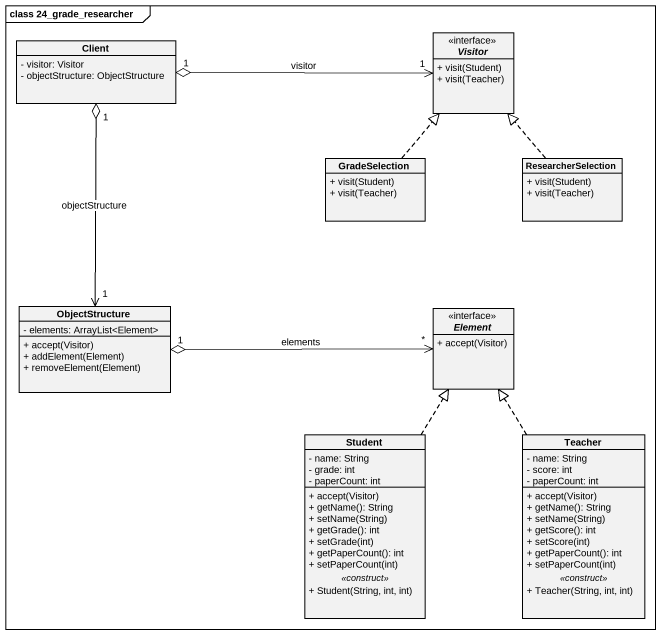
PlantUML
@startuml
mainframe class 24_grade_researcher
hide circle
hide empty members
skinparam classAttributeIconSize 0
class Client {
  - visitor: Visitor
  - objectStructure: ObjectStructure
}
interface Visitor {
  + visit(Student)
  + visit(Teacher)
}
class GradeSelection {
  + visit(Student)
  + visit(Teacher)
}
class ResearcherSelection {
  + visit(Student)
  + visit(Teacher)
}
class ObjectStructure {
  - elements: ArrayList<Element>
  + accept(Visitor)
  + addElement(Element)
  + removeElement(Element)
}
interface Element {
  + accept(Visitor)
}
class Student {
  - name: String
  - grade: int
  - paperCount: int
  --
  + accept(Visitor)
  + getName(): String
  + setName(String)
  + getGrade(): int
  + setGrade(int)
  + getPaperCount(): int
  + setPaperCount(int)
  .. <<construct>> ..
  + Student(String, int, int)
}
class Teacher {
  - name: String
  - score: int
  - paperCount: int
  --
  + accept(Visitor)
  + getName(): String
  + setName(String)
  + getScore(): int
  + setScore(int)
  + getPaperCount(): int
  + setPaperCount(int)
  .. <<construct>> ..
  + Teacher(String, int, int)
}
Visitor "1" <-left-o "1" Client : visitor
GradeSelection .up.|> Visitor
ResearcherSelection .up.|> Visitor
ObjectStructure "1" <-up-o "1" Client : objectStructure
Element "*" <-left-o "1" ObjectStructure : elements
Student .up.|> Element
Teacher .up.|> Element
@enduml
